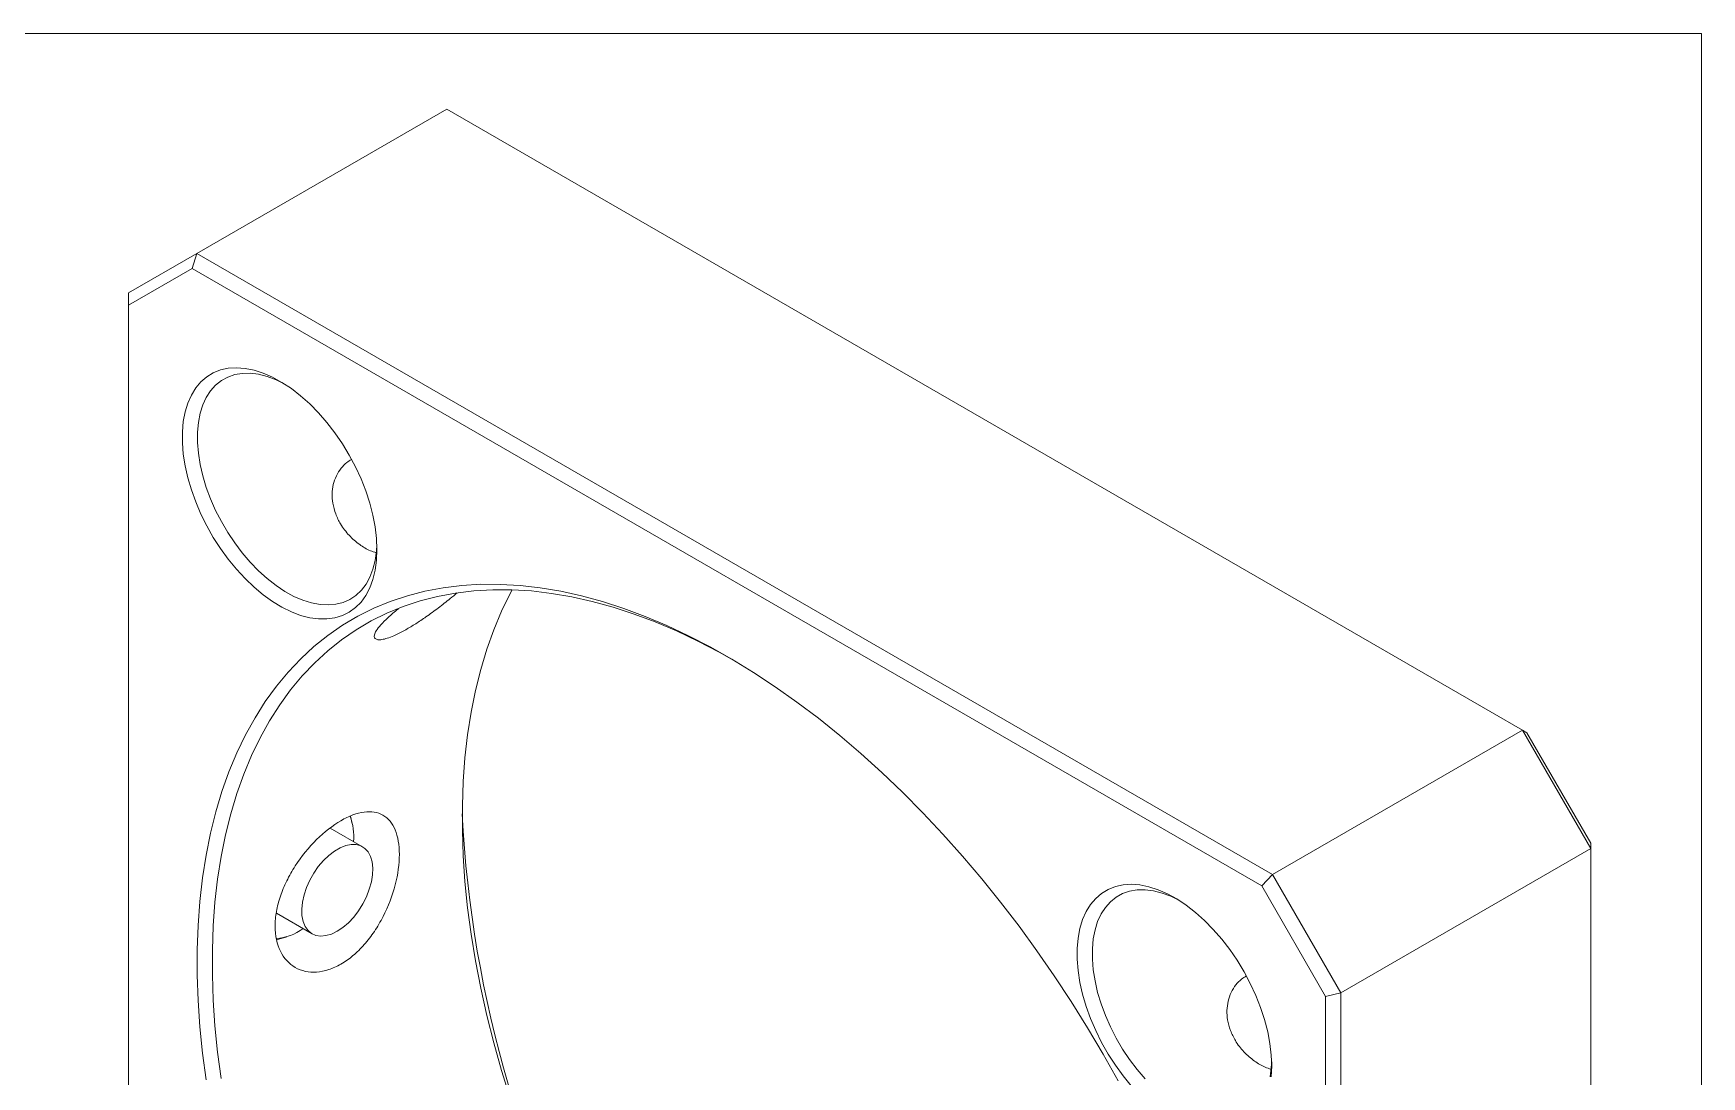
# Model space of a CAD drawing. Header units: millimetres. Extents: x 2 to 278, y 1 to 215.
# Drawn here: x 238.44 to 277.99, y 189.91 to 214.65 of the extents above; entities that cross this region are included whole.
import ezdxf

# ---------------------------------------------------------------- set-up
doc = ezdxf.new("R2010")
doc.units = ezdxf.units.MM

msp = doc.modelspace()

# ---------------------------------------------------------------- linework, layer by layer
at = {"color": 7, "linetype": 'Continuous', "lineweight": 18}
for p, q in [((1.579, 214.645), (277.989, 214.645)), ((277.989, 0.903), (277.989, 214.645)), ((242.312, 209.424), (248.239, 212.846)), ((273.743, 198.123), (248.239, 212.846)), ((240.695, 208.491), (242.312, 209.424)), ((242.312, 209.424), (242.207, 209.07)), ((242.312, 209.424), (267.816, 194.701)), ((242.207, 209.07), (240.695, 208.198)), ((267.562, 194.433), (242.207, 209.07)), ((240.695, 208.491), (240.695, 208.198)), ((240.695, 208.198), (240.695, 178.919)), ((267.816, 194.701), (273.743, 198.123)), ((275.359, 195.323), (273.743, 198.123)), ((273.848, 198.062), (273.743, 198.123)), ((273.848, 198.062), (275.359, 195.445)), ((246.239, 195.362), (245.473, 195.804)), ((245.999, 195.917), (245.96, 196.09)), ((275.359, 195.445), (275.359, 195.323)), ((269.432, 191.902), (275.359, 195.323)), ((275.359, 165.872), (275.359, 195.323)), ((267.816, 194.701), (267.562, 194.433)), ((267.816, 194.701), (269.432, 191.902)), ((269.073, 191.816), (267.562, 194.433)), ((244.206, 193.785), (245.048, 193.299)), ((244.206, 193.154), (244.447, 193.229)), ((269.073, 191.816), (269.432, 191.902)), ((269.432, 191.902), (269.432, 162.451)), ((269.073, 162.537), (269.073, 191.816))]:
    msp.add_line(p, q, dxfattribs=at)
at = {"color": 7, "linetype": 'Continuous', "lineweight": 18, "flags": 128}
for points in [[(246.586, 202.406), (246.575, 202.155), (246.543, 201.919), (246.489, 201.699), (246.415, 201.499), (246.321, 201.32), (246.208, 201.163), (246.077, 201.031), (245.929, 200.923), (245.766, 200.842), (245.589, 200.788), (245.399, 200.762), (245.199, 200.763), (244.991, 200.792), (244.776, 200.848), (244.556, 200.932), (244.333, 201.042), (244.11, 201.177), (243.889, 201.336), (243.671, 201.517), (243.459, 201.719), (243.255, 201.94), (243.06, 202.177), (242.876, 202.43), (242.706, 202.694), (242.55, 202.968), (242.411, 203.25), (242.288, 203.536), (242.185, 203.823), (242.101, 204.111), (242.037, 204.394), (241.994, 204.672), (241.972, 204.94), (241.972, 205.198), (241.994, 205.442), (242.037, 205.67), (242.101, 205.88), (242.185, 206.07), (242.288, 206.238), (242.411, 206.383), (242.55, 206.503), (242.706, 206.597), (242.876, 206.665), (243.06, 206.705), (243.255, 206.718), (243.459, 206.703), (243.671, 206.66), (243.889, 206.59), (244.11, 206.493), (244.333, 206.37), (244.556, 206.223), (244.776, 206.053), (244.991, 205.861), (245.199, 205.65), (245.399, 205.42), (245.589, 205.175), (245.766, 204.916), (245.929, 204.646), (246.077, 204.368), (246.208, 204.084), (246.321, 203.797), (246.415, 203.509), (246.489, 203.224), (246.543, 202.943), (246.575, 202.669), (246.586, 202.406)], [(244.37, 206.348), (244.193, 206.433), (243.984, 206.511), (243.779, 206.563), (243.582, 206.588), (243.393, 206.585), (243.215, 206.555), (243.049, 206.498), (242.897, 206.414), (242.761, 206.305), (242.641, 206.172), (242.54, 206.015), (242.457, 205.837), (242.395, 205.639), (242.353, 205.423), (242.332, 205.192), (242.332, 204.947), (242.353, 204.691), (242.395, 204.426), (242.457, 204.156), (242.54, 203.883), (242.641, 203.609), (242.761, 203.337), (242.897, 203.071), (243.049, 202.812), (243.215, 202.564), (243.393, 202.328), (243.582, 202.107), (243.779, 201.904), (243.984, 201.719), (244.193, 201.556), (244.404, 201.416), (244.616, 201.299), (244.827, 201.208), (245.034, 201.143), (245.235, 201.105), (245.428, 201.094), (245.612, 201.111), (245.784, 201.154), (245.943, 201.225), (246.088, 201.321), (246.216, 201.442), (246.326, 201.588), (246.418, 201.755), (246.491, 201.943), (246.543, 202.151), (246.575, 202.375), (246.584, 202.513)], [(242.534, 189.833), (242.45, 190.469), (242.387, 191.096), (242.345, 191.714), (242.324, 192.321), (242.324, 192.916), (242.345, 193.499), (242.387, 194.067), (242.45, 194.622), (242.534, 195.16), (242.639, 195.682), (242.765, 196.187), (242.911, 196.674), (243.077, 197.141), (243.263, 197.589), (243.469, 198.016), (243.694, 198.422), (243.938, 198.806), (244.2, 199.167), (244.48, 199.505), (244.778, 199.819), (245.092, 200.109), (245.423, 200.374), (245.771, 200.614), (246.133, 200.828), (246.51, 201.016), (246.901, 201.178), (247.306, 201.313), (247.724, 201.421), (248.153, 201.503), (248.594, 201.557), (249.045, 201.584), (249.507, 201.583), (249.977, 201.555), (250.456, 201.5), (250.942, 201.418), (251.434, 201.309), (251.933, 201.173), (252.436, 201.01), (252.944, 200.821), (253.455, 200.606), (253.968, 200.365), (254.483, 200.099), (254.998, 199.808), (255.514, 199.493), (256.028, 199.154), (256.54, 198.792), (257.05, 198.408), (257.555, 198.001), (258.057, 197.573), (258.553, 197.125), (259.043, 196.656), (259.526, 196.169), (260.001, 195.664), (260.467, 195.141), (260.924, 194.602), (261.371, 194.047), (261.807, 193.478), (262.231, 192.894), (262.643, 192.299), (263.042, 191.691), (263.427, 191.073), (263.798, 190.446), (264.153, 189.809)], [(254.976, 199.821), (254.7, 199.975), (254.192, 200.239), (253.685, 200.478), (253.18, 200.692), (252.679, 200.88), (252.182, 201.042), (251.689, 201.178), (251.202, 201.287), (250.722, 201.37), (250.249, 201.426), (249.784, 201.454), (249.329, 201.456), (248.882, 201.431), (248.447, 201.378), (248.022, 201.299), (247.609, 201.193), (247.209, 201.061), (246.823, 200.902), (246.45, 200.717), (246.091, 200.507), (245.748, 200.271), (245.421, 200.01), (245.11, 199.724), (244.815, 199.415), (244.538, 199.081), (244.279, 198.725), (244.038, 198.347), (243.816, 197.946), (243.612, 197.525), (243.428, 197.083), (243.264, 196.622), (243.119, 196.142), (242.995, 195.643), (242.891, 195.128), (242.808, 194.596), (242.745, 194.049), (242.704, 193.487), (242.683, 192.912), (242.683, 192.324), (242.704, 191.725), (242.745, 191.115), (242.808, 190.496), (242.891, 189.868)], [(249.743, 189.404), (249.539, 190.06), (249.355, 190.714), (249.191, 191.365), (249.046, 192.012), (248.922, 192.654), (248.818, 193.289), (248.735, 193.917), (248.672, 194.537), (248.631, 195.147), (248.61, 195.746), (248.61, 196.334), (248.631, 196.909), (248.672, 197.471), (248.735, 198.018), (248.818, 198.55), (248.922, 199.065), (249.046, 199.563), (249.191, 200.043), (249.355, 200.505), (249.539, 200.947), (249.743, 201.368), (249.788, 201.454)], [(245.644, 193.358), (245.509, 193.293), (245.377, 193.255), (245.252, 193.244), (245.138, 193.261), (245.036, 193.307), (244.951, 193.378), (244.883, 193.475), (244.835, 193.593), (244.808, 193.731), (244.802, 193.884), (244.819, 194.049), (244.856, 194.221), (244.914, 194.396), (244.991, 194.569), (245.085, 194.736), (245.194, 194.893), (245.314, 195.035), (245.442, 195.158), (245.576, 195.261), (245.711, 195.339), (245.845, 195.391), (245.974, 195.416), (246.094, 195.412), (246.202, 195.381), (246.296, 195.322), (246.373, 195.238), (246.431, 195.13), (246.468, 195.001), (246.485, 194.855), (246.479, 194.696), (246.452, 194.527), (246.404, 194.353), (246.336, 194.178), (246.251, 194.008), (246.149, 193.845), (246.035, 193.696), (245.91, 193.562), (245.779, 193.449), (245.644, 193.358)], [(264.468, 189.694), (264.273, 189.931), (264.09, 190.183), (263.919, 190.448), (263.763, 190.722), (263.624, 191.004), (263.501, 191.29), (263.398, 191.577), (263.314, 191.864), (263.25, 192.148), (263.207, 192.425), (263.186, 192.694), (263.186, 192.952), (263.207, 193.196), (263.25, 193.424), (263.314, 193.634), (263.398, 193.824), (263.501, 193.992), (263.624, 194.137), (263.763, 194.257), (263.919, 194.351), (264.09, 194.419), (264.273, 194.459), (264.468, 194.472), (264.672, 194.457), (264.885, 194.414), (265.102, 194.344), (265.324, 194.247), (265.547, 194.124), (265.769, 193.977), (265.989, 193.807), (266.204, 193.615), (266.413, 193.403), (266.612, 193.174), (266.802, 192.929), (266.979, 192.67), (267.142, 192.4), (267.29, 192.122), (267.421, 191.838), (267.534, 191.551), (267.628, 191.263), (267.702, 190.978), (267.756, 190.697), (267.788, 190.423), (267.799, 190.16)], [(265.583, 194.102), (265.406, 194.187), (265.197, 194.265), (264.993, 194.317), (264.795, 194.341), (264.606, 194.339), (264.428, 194.309), (264.262, 194.252), (264.11, 194.168), (263.974, 194.059), (263.854, 193.926), (263.753, 193.769), (263.67, 193.591), (263.608, 193.393), (263.566, 193.177), (263.545, 192.945), (263.545, 192.7), (263.566, 192.444), (263.608, 192.18), (263.67, 191.91), (263.753, 191.636), (263.854, 191.363), (263.974, 191.091), (264.11, 190.825), (264.262, 190.566), (264.428, 190.318), (264.606, 190.082), (264.795, 189.861)], [(267.757, 189.905), (267.788, 190.129), (267.797, 190.267)], [(267.799, 190.16), (267.788, 189.909)]]:
    msp.add_lwpolyline(points, dxfattribs=at)
at = {"color": 7, "linetype": 'Continuous', "lineweight": 18}
for centre, radius, start, end in [((244.677, 195.608), 1.357, 354.749, 20.6284), ((275.887, 197.492), 27.313, 182.8278, 237.1669), ((244.064, 194.523), 1.346, 275.568, 305.0811)]:
    msp.add_arc(centre, radius, start, end, dxfattribs=at)
for points, knots in [([(246.569, 202.333), (246.522, 202.348), (246.382, 202.392), (246.163, 202.527), (245.919, 202.736), (245.728, 202.986), (245.6, 203.248), (245.533, 203.492), (245.517, 203.729), (245.543, 203.949), (245.616, 204.156), (245.726, 204.334), (245.85, 204.466), (245.943, 204.522), (245.981, 204.545)], [0, 0, 0, 0, 0.053686, 0.159902, 0.277675, 0.395365, 0.486081, 0.576711, 0.652872, 0.728982, 0.805483, 0.881958, 0.951452, 1, 1, 1, 1]), ([(248.486, 201.382), (248.431, 201.337), (248.287, 201.217), (248.037, 201.021), (247.761, 200.819), (247.5, 200.645), (247.274, 200.508), (247.072, 200.402), (246.901, 200.328), (246.758, 200.282), (246.645, 200.265), (246.565, 200.276), (246.521, 200.316), (246.518, 200.383), (246.563, 200.486), (246.665, 200.622), (246.786, 200.738), (246.848, 200.797)], [0, 0, 0, 0, 0.043396, 0.114507, 0.188277, 0.250822, 0.315487, 0.373479, 0.433151, 0.491365, 0.551067, 0.613367, 0.677108, 0.747251, 0.818904, 0.908334, 1, 1, 1, 1]), ([(246.848, 200.797), (246.921, 200.863), (246.995, 200.93), (247.098, 201.004), (247.098, 201.004)], [0, 0, 0, 0, 0.992646, 1, 1, 1, 1]), ([(244.171, 193.48), (244.171, 193.593), (244.182, 193.708), (244.223, 193.945), (244.255, 194.067), (244.337, 194.311), (244.387, 194.432), (244.505, 194.673), (244.573, 194.793), (244.793, 195.135), (244.969, 195.35), (245.34, 195.715), (245.538, 195.869), (245.827, 196.036), (245.923, 196.082), (246.108, 196.15), (246.196, 196.173), (246.367, 196.195), (246.448, 196.194), (246.597, 196.17), (246.665, 196.146), (246.791, 196.073), (246.847, 196.026), (246.943, 195.909), (246.984, 195.839), (247.05, 195.681), (247.074, 195.593), (247.108, 195.399), (247.116, 195.292), (247.116, 194.959), (247.083, 194.71), (246.952, 194.207), (246.854, 193.948), (246.668, 193.585), (246.598, 193.466), (246.449, 193.244), (246.369, 193.14), (246.199, 192.947), (246.109, 192.858), (245.925, 192.703), (245.83, 192.636), (245.635, 192.524), (245.538, 192.48), (245.346, 192.417), (245.249, 192.397), (245.062, 192.384), (244.973, 192.39), (244.802, 192.427), (244.721, 192.459), (244.5, 192.586), (244.378, 192.719), (244.215, 193.052), (244.171, 193.255), (244.171, 193.48)], [0, 0, 0, 0, 0.03125, 0.03125, 0.0625, 0.0625, 0.09375, 0.09375, 0.125, 0.125, 0.1875, 0.1875, 0.25, 0.25, 0.28125, 0.28125, 0.3125, 0.3125, 0.34375, 0.34375, 0.375, 0.375, 0.40625, 0.40625, 0.4375, 0.4375, 0.46875, 0.46875, 0.5, 0.5, 0.5625, 0.5625, 0.625, 0.625, 0.65625, 0.65625, 0.6875, 0.6875, 0.71875, 0.71875, 0.75, 0.75, 0.78125, 0.78125, 0.8125, 0.8125, 0.84375, 0.84375, 0.875, 0.875, 0.9375, 0.9375, 1, 1, 1, 1]), ([(267.782, 190.086), (267.735, 190.102), (267.596, 190.146), (267.376, 190.281), (267.132, 190.49), (266.941, 190.74), (266.813, 191.002), (266.746, 191.246), (266.73, 191.483), (266.757, 191.703), (266.829, 191.91), (266.939, 192.088), (267.063, 192.22), (267.156, 192.276), (267.194, 192.299)], [0, 0, 0, 0, 0.0536859, 0.1599024, 0.2776752, 0.3953646, 0.4860808, 0.5767105, 0.6528723, 0.7289823, 0.8054835, 0.8819575, 0.9514519, 1, 1, 1, 1])]:
    msp.add_open_spline(points, degree=3, knots=knots, dxfattribs=at)

doc.saveas('drawing.dxf')
